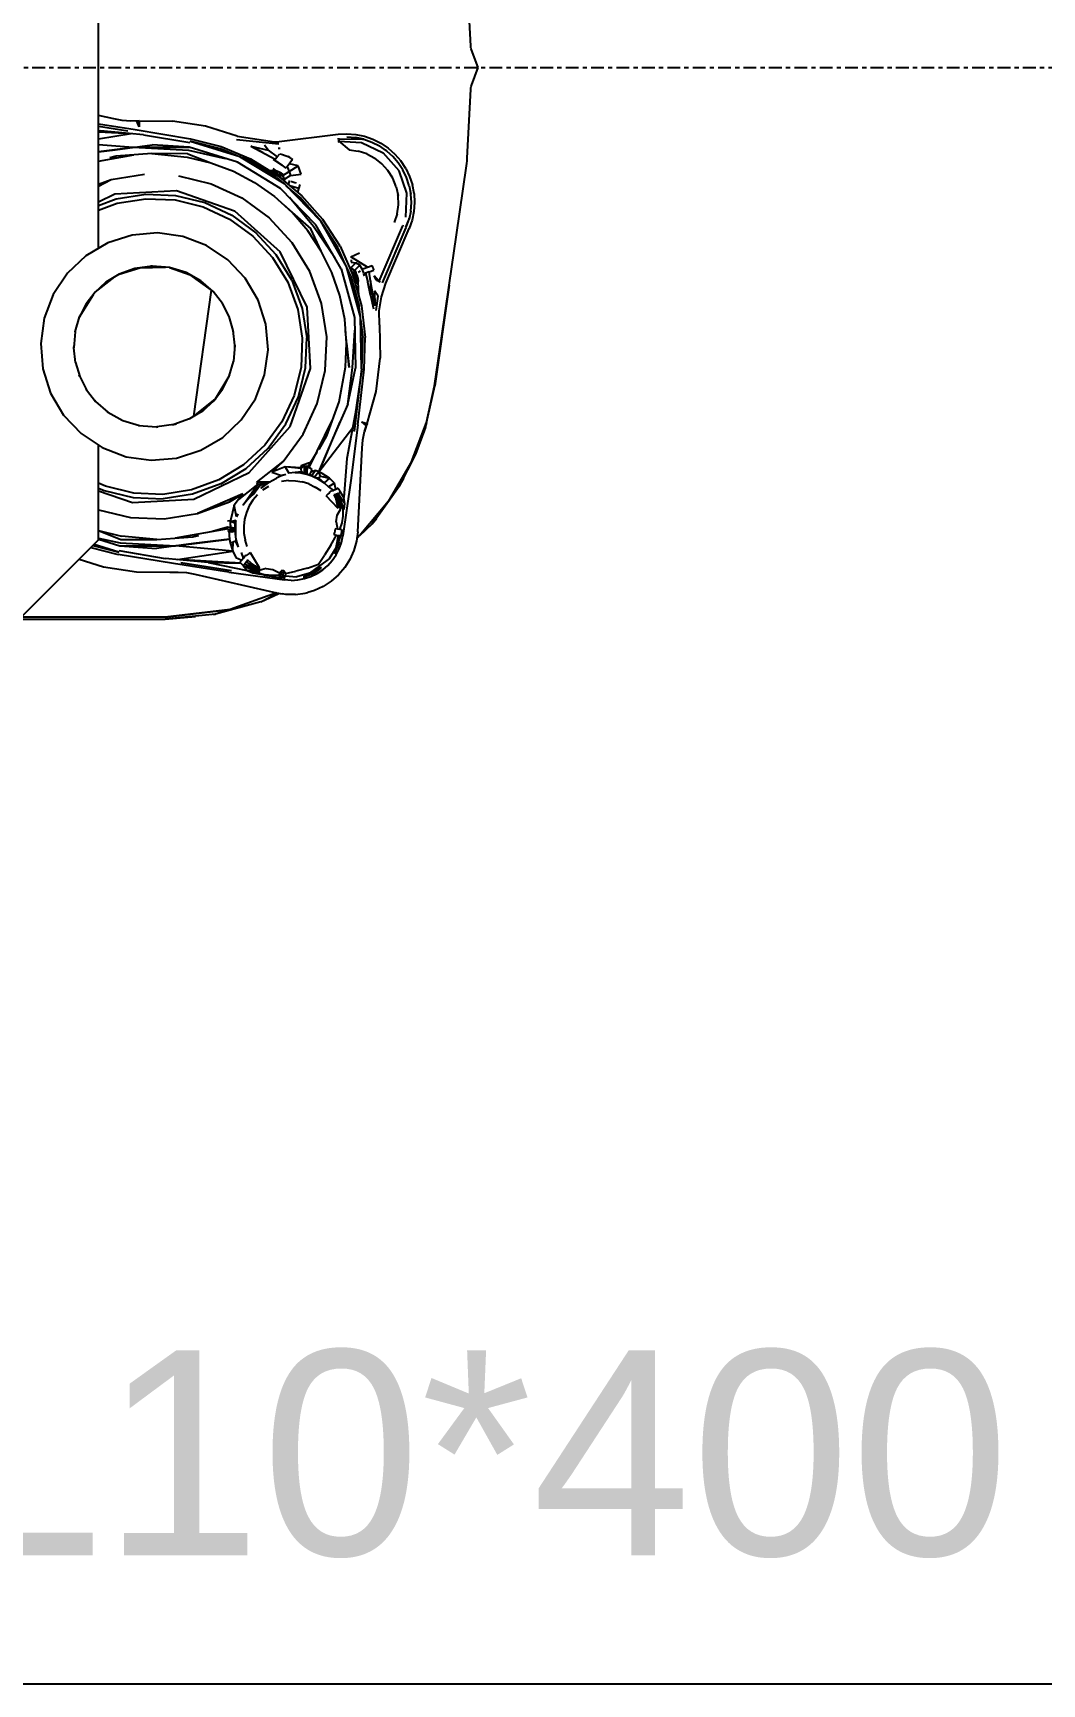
# Model space of a CAD drawing. Header units: millimetres. Extents: x -57554 to 16546, y 2142 to 98430.
# Drawn here: x 8749.9 to 8985, y 19941.4 to 20326.1 of the extents above; entities that cross this region are included whole.
import ezdxf

# ---------------------------------------------------------------- set-up
doc = ezdxf.new("R2010")
doc.units = ezdxf.units.MM
doc.linetypes.add('DXK_LINE_DOT3', pattern=[5.9187, 2.979, -0.9799, 0.9799, -0.9799])
doc.layers.add('S-Z2-A_TEXTUAL_ANNOTATION', color=7, linetype='Continuous')
doc.styles.add('Arial', font='ARIAL.TTF', dxfattribs={"height": 0.2})

msp = doc.modelspace()

# ---------------------------------------------------------------- linework, layer by layer
at = {"color": 2, "linetype": 'Continuous'}
for p, q in [((8765.16, 20275.94), (8765.16, 20360.13)), ((8851.89, 20323.05), (8851.05, 20339.13)), ((8851.92, 20322.75), (8851.89, 20323.05)), ((8851.98, 20322.46), (8851.92, 20322.75)), ((8852.07, 20322.18), (8851.98, 20322.46)), ((8853.58, 20318.04), (8852.07, 20322.18)), ((8852.07, 20313.9), (8853.58, 20318.04)), ((8851.05, 20296.94), (8851.89, 20313.03)), ((8851.89, 20313.03), (8851.92, 20313.32)), ((8851.92, 20313.32), (8851.98, 20313.61)), ((8851.98, 20313.61), (8852.07, 20313.9)), ((8768.74, 20306.08), (8765.16, 20306.9)), ((8765.16, 20304.93), (8773.69, 20303.62)), ((8765.16, 20304.41), (8771.96, 20303.35)), ((8765.16, 20303.41), (8765.59, 20303.32)), ((8765.16, 20303.33), (8765.59, 20303.32)), ((8775.6, 20302.41), (8765.59, 20303.32)), ((8770.67, 20305.73), (8768.74, 20306.08)), ((8772.63, 20305.57), (8770.67, 20305.73)), ((8774.59, 20305.61), (8772.63, 20305.57)), ((8773.69, 20303.62), (8786.57, 20301.47)), ((8774.04, 20305.57), (8774.59, 20305.61)), ((8774.57, 20304.27), (8774.04, 20305.57)), ((8774.59, 20305.61), (8774.57, 20304.27)), ((8774.59, 20305.61), (8782.36, 20305.56)), ((8790.04, 20304.37), (8782.36, 20305.56)), ((8797.46, 20302.07), (8790.04, 20304.37)), ((8765.16, 20303.11), (8772.76, 20302.67)), ((8765.16, 20301.43), (8772.76, 20302.67)), ((8765.16, 20300.15), (8773.2, 20299.47)), ((8769.03, 20298.92), (8777.62, 20300.06)), ((8775.6, 20302.41), (8786.41, 20300.56)), ((8786.22, 20299.47), (8777.62, 20300.06)), ((8798.08, 20297.29), (8786.46, 20300.85)), ((8793.56, 20299.12), (8786.47, 20300.91)), ((8786.57, 20301.47), (8793.74, 20299.66)), ((8793.74, 20299.66), (8800.56, 20296.79)), ((8797.31, 20301.33), (8807.15, 20300.32)), ((8797.46, 20302.07), (8807.18, 20300.57)), ((8803.47, 20298.16), (8800.62, 20299.74)), ((8800.62, 20299.74), (8806.26, 20296.75)), ((8800.62, 20299.74), (8804.69, 20298.79)), ((8804.69, 20298.79), (8803.79, 20299.94)), ((8805.88, 20300.77), (8807.21, 20300.83)), ((8807.21, 20300.83), (8820.94, 20302.51)), ((8820.94, 20302.51), (8823.02, 20302.63)), ((8821.09, 20301.33), (8821.05, 20301.64)), ((8821.05, 20301.64), (8821.06, 20301.51)), ((8821.06, 20301.51), (8821.09, 20301.33)), ((8826.62, 20301.4), (8821.09, 20301.33)), ((8821.11, 20301.11), (8821.14, 20300.9)), ((8821.14, 20300.85), (8821.11, 20301.11)), ((8821.14, 20300.85), (8821.14, 20300.9)), ((8821.14, 20300.9), (8823.51, 20298.88)), ((8821.14, 20300.9), (8826.41, 20300.57)), ((8821.18, 20300.56), (8821.14, 20300.85)), ((8823.01, 20301.89), (8824.99, 20301.74)), ((8823.02, 20302.63), (8825.09, 20302.48)), ((8826.93, 20301.34), (8824.99, 20301.74)), ((8825.09, 20302.48), (8827.12, 20302.05)), ((8826.41, 20300.57), (8831.43, 20298.17)), ((8826.62, 20301.4), (8826.93, 20301.34)), ((8826.93, 20301.34), (8828.8, 20300.68)), ((8827.12, 20302.05), (8829.09, 20301.37)), ((8828.8, 20300.68), (8830.57, 20299.79)), ((8829.09, 20301.37), (8830.94, 20300.43)), ((8832.2, 20298.68), (8830.57, 20299.79)), ((8830.94, 20300.43), (8832.66, 20299.26)), ((8765.16, 20298.47), (8773.2, 20299.47)), ((8765.16, 20298.45), (8769.03, 20298.92)), ((8765.16, 20296.24), (8773.34, 20297.7)), ((8769.23, 20297.4), (8767.76, 20297.06)), ((8768.19, 20297.11), (8769.23, 20297.4)), ((8777.56, 20298.01), (8769.23, 20297.4)), ((8773.22, 20299.47), (8786.22, 20299.47)), ((8773.22, 20299.47), (8786.1, 20298.8)), ((8785.96, 20297.99), (8777.56, 20298.01)), ((8777.56, 20298.01), (8785.82, 20297.18)), ((8785.82, 20297.18), (8791.29, 20295.87)), ((8785.96, 20297.99), (8791.29, 20295.87)), ((8786.1, 20298.8), (8794.68, 20296.87)), ((8797.5, 20296.01), (8786.22, 20299.47)), ((8791.29, 20295.87), (8796.55, 20293.89)), ((8797.47, 20297.48), (8793.56, 20299.12)), ((8807.57, 20289.86), (8797.5, 20296.01)), ((8808.44, 20290.96), (8798.08, 20297.29)), ((8800.3, 20296.29), (8798.44, 20297.07)), ((8806.54, 20292.48), (8800.3, 20296.29)), ((8800.56, 20296.79), (8806.87, 20292.94)), ((8804.69, 20298.79), (8806.77, 20297.23)), ((8805.94, 20296.63), (8806.26, 20296.75)), ((8805.94, 20296.63), (8807.92, 20295.28)), ((8806.63, 20296.18), (8805.94, 20296.63)), ((8806.26, 20296.75), (8806.77, 20297.23)), ((8807.03, 20295.9), (8806.63, 20296.18)), ((8806.77, 20297.23), (8807.37, 20297.99)), ((8807.46, 20295.61), (8807.03, 20295.9)), ((8807.19, 20299.45), (8807.24, 20299.03)), ((8807.23, 20299.13), (8807.19, 20299.45)), ((8807.24, 20299.03), (8807.23, 20299.13)), ((8807.37, 20297.99), (8807.97, 20297.79)), ((8807.97, 20297.79), (8808.63, 20297.57)), ((8808.63, 20297.57), (8809.36, 20297.32)), ((8810.33, 20296.62), (8808.85, 20294.61)), ((8809.68, 20297.09), (8809.36, 20297.32)), ((8811.68, 20295.12), (8809.61, 20295.64)), ((8810.01, 20296.86), (8809.68, 20297.09)), ((8810.01, 20296.86), (8810.33, 20296.62)), ((8823.51, 20298.88), (8825.61, 20298.58)), ((8827.63, 20297.93), (8825.61, 20298.58)), ((8827.63, 20297.93), (8829.5, 20296.93)), ((8831.17, 20295.63), (8829.5, 20296.93)), ((8835.15, 20294.02), (8831.43, 20298.17)), ((8831.95, 20298.85), (8832.2, 20298.68)), ((8832.2, 20298.68), (8833.68, 20297.36)), ((8832.66, 20299.26), (8834.21, 20297.88)), ((8834.98, 20295.86), (8833.68, 20297.36)), ((8834.21, 20297.88), (8835.57, 20296.3)), ((8836.06, 20294.2), (8834.98, 20295.86)), ((8836.71, 20294.56), (8835.57, 20296.3)), ((8850.87, 20295.14), (8850.95, 20295.74)), ((8850.95, 20295.74), (8851.01, 20296.34)), ((8851.01, 20296.34), (8851.05, 20296.94)), ((8765.16, 20290.42), (8768.09, 20291.96)), ((8765.16, 20290.89), (8768.09, 20291.96)), ((8768.09, 20291.96), (8775.87, 20293.18)), ((8783.75, 20292.85), (8791.41, 20291)), ((8796.55, 20293.89), (8801.52, 20291.27)), ((8804.97, 20294.1), (8805.12, 20294.1)), ((8805.09, 20294.02), (8805.12, 20294.1)), ((8805.12, 20294.1), (8805.79, 20294.09)), ((8806.76, 20293.31), (8805.79, 20294.09)), ((8805.79, 20294.09), (8806.46, 20294.09)), ((8806.47, 20294.09), (8805.81, 20294.54)), ((8805.81, 20294.54), (8805.87, 20294.46)), ((8806.46, 20294.09), (8806.76, 20293.31)), ((8806.76, 20293.31), (8806.47, 20294.09)), ((8806.47, 20294.09), (8806.66, 20294.02)), ((8806.54, 20292.48), (8808.08, 20291.18)), ((8806.66, 20294.02), (8806.99, 20293.84)), ((8807.65, 20292.87), (8806.76, 20293.31)), ((8806.76, 20293.31), (8806.77, 20292.99)), ((8806.77, 20292.99), (8806.76, 20293.31)), ((8806.87, 20292.94), (8812.53, 20288.18)), ((8806.99, 20293.84), (8807.41, 20293.51)), ((8806.99, 20293.84), (8807.48, 20293.54)), ((8807.16, 20293.79), (8807.8, 20293.33)), ((8807.48, 20293.54), (8807.16, 20293.79)), ((8807.24, 20293.65), (8807.2, 20293.71)), ((8807.28, 20293.66), (8807.41, 20293.51)), ((8807.37, 20293.68), (8808.01, 20293.21)), ((8807.41, 20293.51), (8807.48, 20293.54)), ((8807.41, 20293.51), (8807.65, 20292.87)), ((8807.46, 20295.61), (8807.92, 20295.28)), ((8807.92, 20295.28), (8807.46, 20295.61)), ((8807.47, 20292.43), (8807.6, 20292.41)), ((8807.48, 20293.54), (8807.8, 20293.33)), ((8807.6, 20292.41), (8807.56, 20292.35)), ((8807.59, 20292.33), (8807.65, 20292.87)), ((8807.59, 20292.33), (8807.6, 20292.41)), ((8807.6, 20292.41), (8807.65, 20292.87)), ((8807.8, 20293.33), (8807.65, 20292.87)), ((8807.65, 20292.87), (8807.91, 20293.26)), ((8807.8, 20293.33), (8807.91, 20293.26)), ((8807.91, 20293.26), (8807.97, 20293.22)), ((8808.23, 20295.06), (8807.92, 20295.28)), ((8808.39, 20291.97), (8807.97, 20293.22)), ((8807.97, 20293.22), (8808.38, 20291.83)), ((8808.04, 20293.03), (8808.01, 20293.21)), ((8808.07, 20292.94), (8809.53, 20293.86)), ((8808.54, 20294.84), (8808.23, 20295.06)), ((8808.39, 20291.97), (8808.36, 20291.68)), ((8808.36, 20291.68), (8808.38, 20291.83)), ((8808.38, 20291.83), (8808.39, 20291.97)), ((8809.85, 20292.9), (8808.39, 20291.97)), ((8808.85, 20294.61), (8808.54, 20294.84)), ((8809.08, 20294.91), (8809.53, 20293.86)), ((8809.53, 20293.86), (8811.68, 20295.12)), ((8809.53, 20293.86), (8809.85, 20292.9)), ((8809.85, 20292.9), (8812.33, 20293.2)), ((8812.33, 20293.2), (8811.68, 20295.12)), ((8832.58, 20294.05), (8831.17, 20295.63)), ((8833.71, 20292.26), (8832.58, 20294.05)), ((8833.71, 20292.26), (8833.29, 20292.92)), ((8834.5, 20290.29), (8833.71, 20292.26)), ((8837.01, 20288.77), (8835.15, 20294.02)), ((8836.06, 20294.2), (8835.89, 20294.46)), ((8836.92, 20292.41), (8836.06, 20294.2)), ((8836.71, 20294.56), (8837.61, 20292.69)), ((8837.54, 20290.53), (8836.92, 20292.41)), ((8837.61, 20292.69), (8838.26, 20290.72)), ((8848.56, 20279.07), (8850.87, 20295.14)), ((8765.16, 20286.77), (8768.96, 20288.61)), ((8768.96, 20288.61), (8783.27, 20289.42)), ((8769.25, 20287.45), (8776.14, 20288.52)), ((8776.14, 20288.52), (8783.1, 20288.23)), ((8783.1, 20288.23), (8789.87, 20286.59)), ((8783.27, 20289.42), (8796.8, 20284.69)), ((8791.41, 20291), (8798.56, 20287.68)), ((8801.52, 20291.27), (8806.12, 20288.04)), ((8810.28, 20284.27), (8806.12, 20288.04)), ((8815.79, 20281.4), (8807.57, 20289.86)), ((8816.91, 20282.24), (8808.44, 20290.96)), ((8812.13, 20287.77), (8808.89, 20290.5)), ((8809.42, 20290.79), (8809.7, 20291.72)), ((8809.42, 20290.79), (8809.7, 20291.72)), ((8809.71, 20290.55), (8811.79, 20289.95)), ((8810.04, 20291.59), (8810.21, 20291.52)), ((8810.21, 20291.52), (8810.41, 20291.45)), ((8810.41, 20291.45), (8810.64, 20291.36)), ((8810.64, 20291.36), (8810.89, 20291.27)), ((8810.89, 20291.27), (8811.16, 20291.16)), ((8812.04, 20290.83), (8811.52, 20289.02)), ((8817.41, 20282.62), (8812.53, 20288.18)), ((8834.5, 20290.29), (8834.94, 20288.22)), ((8834.94, 20288.22), (8834.89, 20288.46)), ((8835.01, 20286.1), (8834.94, 20288.22)), ((8836.71, 20283.21), (8837.01, 20288.77)), ((8837.54, 20290.53), (8837.91, 20288.59)), ((8837.91, 20288.59), (8837.86, 20288.89)), ((8838.03, 20286.61), (8837.91, 20288.59)), ((8838.65, 20288.68), (8838.26, 20290.72)), ((8838.65, 20288.68), (8838.77, 20286.6)), ((8765.16, 20285.95), (8769.25, 20287.45)), ((8765.16, 20284.84), (8769.52, 20286.44)), ((8769.52, 20286.44), (8776.2, 20287.48)), ((8776.2, 20287.48), (8782.96, 20287.2)), ((8782.96, 20287.2), (8789.53, 20285.61)), ((8789.53, 20285.61), (8795.66, 20282.76)), ((8789.87, 20286.59), (8796.19, 20283.66)), ((8796.8, 20284.69), (8807.5, 20275.15)), ((8798.56, 20287.68), (8804.93, 20283.03)), ((8814.59, 20280.49), (8808.2, 20286.16)), ((8815.25, 20280.99), (8809.62, 20287.74)), ((8810.28, 20284.27), (8814.59, 20280.49)), ((8813.94, 20280), (8810.28, 20284.27)), ((8816.96, 20282.28), (8812.13, 20287.77)), ((8834.72, 20284.01), (8835.01, 20286.1)), ((8837.88, 20284.63), (8837.48, 20282.69)), ((8837.88, 20284.63), (8838.03, 20286.61)), ((8838.61, 20284.53), (8838.19, 20282.49)), ((8838.77, 20286.6), (8838.61, 20284.53)), ((8795.66, 20282.76), (8801.13, 20278.78)), ((8796.19, 20283.66), (8801.82, 20279.55)), ((8810.27, 20277.23), (8804.93, 20283.03)), ((8817.03, 20275.31), (8814.59, 20280.49)), ((8820.19, 20273.72), (8815.25, 20280.99)), ((8821.66, 20271.16), (8815.79, 20281.4)), ((8822.95, 20271.7), (8816.91, 20282.24)), ((8820.91, 20276.13), (8816.96, 20282.28)), ((8821.41, 20276.4), (8817.41, 20282.62)), ((8835.97, 20281.18), (8830.48, 20268.28)), ((8831.34, 20267.91), (8836.82, 20280.82)), ((8832.1, 20267.8), (8837.51, 20280.53)), ((8834.72, 20284.01), (8834.06, 20281.99)), ((8835.97, 20281.18), (8836.01, 20281.16)), ((8836.2, 20281.08), (8835.97, 20281.18)), ((8836.01, 20281.16), (8836.2, 20281.08)), ((8837.54, 20283), (8836.78, 20280.84)), ((8836.78, 20280.84), (8837.48, 20282.69)), ((8837.48, 20282.69), (8837.54, 20283)), ((8838.19, 20282.49), (8837.51, 20280.53)), ((8767.32, 20277.22), (8762.21, 20274.2)), ((8772.97, 20279.02), (8767.32, 20277.22)), ((8778.88, 20279.53), (8772.97, 20279.02)), ((8784.76, 20278.7), (8778.88, 20279.53)), ((8790.3, 20276.59), (8784.76, 20278.7)), ((8795.24, 20273.29), (8790.3, 20276.59)), ((8801.13, 20278.78), (8805.71, 20273.8)), ((8806.54, 20274.43), (8801.82, 20279.55)), ((8814.37, 20270.51), (8810.27, 20277.23)), ((8817.03, 20275.31), (8813.94, 20280)), ((8821.41, 20276.4), (8824.42, 20269.64)), ((8846.86, 20267.31), (8848.56, 20279.07)), ((8762.21, 20274.2), (8757.9, 20270.12)), ((8799.32, 20268.99), (8795.24, 20273.29)), ((8805.71, 20273.8), (8809.23, 20268.03)), ((8810.17, 20268.48), (8806.54, 20274.43)), ((8813.72, 20262.24), (8807.5, 20275.15)), ((8819.51, 20270.27), (8817.03, 20275.31)), ((8822.64, 20272.25), (8820.91, 20276.13)), ((8825.09, 20272.56), (8823.91, 20271.37)), ((8823.93, 20273.97), (8825.94, 20274.91)), ((8827.78, 20271.54), (8823.93, 20273.97)), ((8823.98, 20273.25), (8824, 20273.06)), ((8824, 20273.06), (8824.01, 20272.92)), ((8824.01, 20272.92), (8824.02, 20272.8)), ((8824.02, 20272.8), (8824.03, 20272.73)), ((8824.03, 20272.73), (8825.09, 20272.56)), ((8826, 20271.99), (8825.09, 20272.56)), ((8757.9, 20270.12), (8754.6, 20265.19)), ((8764.33, 20265.7), (8768.97, 20269.3)), ((8769.95, 20269.9), (8766.87, 20268.01)), ((8769.78, 20269.81), (8769.95, 20269.9)), ((8769.95, 20269.9), (8774.73, 20271.38)), ((8773.6, 20271.23), (8769.95, 20269.9)), ((8769.95, 20269.9), (8770.14, 20269.98)), ((8773.09, 20271.05), (8773.46, 20271.18)), ((8777.6, 20271.78), (8773.6, 20271.23)), ((8773.6, 20271.23), (8773.97, 20271.29)), ((8774.73, 20271.38), (8780.76, 20271.53)), ((8777.6, 20271.78), (8777.32, 20271.76)), ((8777.71, 20271.78), (8777.6, 20271.78)), ((8780.76, 20271.53), (8777.6, 20271.78)), ((8781.64, 20271.46), (8780.76, 20271.53)), ((8781.64, 20271.46), (8781.88, 20271.4)), ((8781.64, 20271.46), (8786.5, 20269.73)), ((8785.53, 20270.28), (8781.64, 20271.46)), ((8785.53, 20270.28), (8785.87, 20270.1)), ((8789, 20268.33), (8785.53, 20270.28)), ((8791.49, 20266.16), (8786.5, 20269.73)), ((8802.34, 20263.88), (8799.32, 20268.99)), ((8817.08, 20263.1), (8814.37, 20270.51)), ((8821.34, 20264.96), (8819.51, 20270.27)), ((8821.66, 20271.16), (8824.79, 20259.79)), ((8826.19, 20259.99), (8822.95, 20271.7)), ((8823.89, 20269.45), (8823.07, 20271.29)), ((8823.62, 20271.43), (8823.91, 20271.37)), ((8823.63, 20271.43), (8823.78, 20271.39)), ((8823.78, 20271.39), (8823.91, 20271.37)), ((8823.78, 20271.39), (8825, 20270.63)), ((8823.89, 20269.45), (8825.83, 20262.4)), ((8823.91, 20271.37), (8825, 20270.63)), ((8824.04, 20270.5), (8824.09, 20270.49)), ((8824.04, 20270.5), (8824.58, 20270.41)), ((8824.09, 20270.49), (8824.08, 20270.4)), ((8824.09, 20270.49), (8824.58, 20270.41)), ((8825.54, 20268.93), (8824.09, 20270.49)), ((8824.42, 20269.64), (8826.39, 20262.51)), ((8824.45, 20269.53), (8824.75, 20269.44)), ((8824.45, 20269.53), (8824.75, 20269.44)), ((8824.58, 20270.41), (8825.02, 20270.55)), ((8824.58, 20270.41), (8825.06, 20270.43)), ((8824.58, 20270.41), (8825.54, 20268.93)), ((8824.58, 20270.41), (8825.33, 20269.68)), ((8826, 20271.99), (8824.75, 20270.79)), ((8824.75, 20269.44), (8825.42, 20268.93)), ((8825.24, 20268.29), (8824.75, 20269.44)), ((8825.2, 20270.03), (8824.96, 20270.43)), ((8825.19, 20270.07), (8824.99, 20270.43)), ((8825.27, 20269.92), (8825, 20270.66)), ((8825.02, 20270.55), (8825, 20270.63)), ((8825.06, 20270.43), (8825.02, 20270.55)), ((8825.33, 20269.68), (8825.06, 20270.43)), ((8825.42, 20268.93), (8825.24, 20268.29)), ((8825.33, 20269.68), (8825.54, 20268.93)), ((8825.67, 20268.18), (8825.42, 20268.93)), ((8825.54, 20268.93), (8825.65, 20268.42)), ((8825.75, 20270.32), (8826.18, 20270.71)), ((8826.58, 20271.09), (8826, 20271.99)), ((8826.58, 20271.09), (8826.93, 20271.22)), ((8826.71, 20270.73), (8826.58, 20271.09)), ((8826.84, 20270.37), (8826.71, 20270.73)), ((8826.97, 20270), (8826.84, 20270.37)), ((8826.93, 20271.22), (8827.78, 20271.54)), ((8827.32, 20270.13), (8826.97, 20270.01)), ((8826.97, 20270.01), (8827.13, 20269.54)), ((8827.13, 20269.54), (8826.97, 20270.01)), ((8828.18, 20270.43), (8827.32, 20270.13)), ((8827.32, 20270.13), (8827.92, 20268.01)), ((8827.78, 20271.54), (8828.92, 20271.96)), ((8828.18, 20270.43), (8829.32, 20270.82)), ((8828.53, 20268.36), (8828.18, 20270.43)), ((8829.06, 20271.58), (8828.92, 20271.96)), ((8829.19, 20271.2), (8829.06, 20271.58)), ((8829.32, 20270.82), (8829.19, 20271.2)), ((8829.93, 20268.51), (8829.39, 20269.49)), ((8829.39, 20269.49), (8830.39, 20268.32)), ((8830.48, 20268.28), (8829.39, 20269.49)), ((8754.6, 20265.19), (8752.49, 20259.64)), ((8760.72, 20259.95), (8763.95, 20265.21)), ((8764.33, 20265.7), (8762.26, 20262.98)), ((8764.33, 20265.7), (8764.16, 20265.51)), ((8764.33, 20265.7), (8766.87, 20268.01)), ((8764.45, 20265.83), (8764.33, 20265.7)), ((8766.56, 20267.74), (8766.87, 20268.01)), ((8766.87, 20268.01), (8767.22, 20268.24)), ((8787.34, 20236.78), (8791.49, 20266.16)), ((8789, 20268.33), (8789.12, 20268.24)), ((8791.85, 20265.84), (8789, 20268.33)), ((8791.85, 20265.84), (8791.49, 20266.16)), ((8792.06, 20265.59), (8791.85, 20265.84)), ((8793.99, 20263.08), (8791.85, 20265.84)), ((8809.23, 20268.03), (8811.56, 20261.68)), ((8810.17, 20268.48), (8812.56, 20261.94)), ((8822.5, 20259.46), (8821.34, 20264.96)), ((8824.98, 20267.63), (8825.06, 20267.64)), ((8825.01, 20267.5), (8825.06, 20267.64)), ((8825.24, 20268.29), (8825.06, 20267.64)), ((8825.65, 20268.42), (8825.55, 20268.53)), ((8825.65, 20268.42), (8825.67, 20268.18)), ((8825.77, 20264.77), (8825.66, 20268.18)), ((8825.77, 20264.75), (8825.67, 20268.18)), ((8828.49, 20265), (8827.92, 20268.01)), ((8828.53, 20268.36), (8828.49, 20265)), ((8828.49, 20265), (8829.22, 20261.85)), ((8829.52, 20262.53), (8828.53, 20268.36)), ((8830.3, 20264.76), (8829.44, 20266.01)), ((8829.44, 20266.01), (8829.52, 20262.53)), ((8829.93, 20268.51), (8830.39, 20268.32)), ((8830.39, 20268.32), (8830.48, 20268.28)), ((8830.39, 20268.32), (8830.77, 20268.16)), ((8830.48, 20268.28), (8830.77, 20268.16)), ((8831.06, 20264.66), (8832.1, 20267.8)), ((8846.86, 20267.31), (8843.5, 20243.91)), ((8845.14, 20255.57), (8846.86, 20267.31)), ((8762.26, 20262.98), (8760.72, 20259.95)), ((8762.26, 20262.98), (8762.46, 20263.27)), ((8794.07, 20262.94), (8793.99, 20263.08)), ((8795.55, 20260.03), (8793.99, 20263.08)), ((8804.14, 20258.22), (8802.34, 20263.88)), ((8811.56, 20261.68), (8812.6, 20254.99)), ((8812.56, 20261.94), (8813.64, 20255.05)), ((8814.54, 20247.92), (8813.72, 20262.24)), ((8818.3, 20255.32), (8817.08, 20263.1)), ((8826.07, 20260.4), (8825.83, 20262.4)), ((8826.39, 20262.51), (8827.27, 20255.17)), ((8829.8, 20261.47), (8830.3, 20264.76)), ((8830.56, 20261.39), (8831.06, 20264.66)), ((8830.6, 20258.08), (8830.56, 20261.39)), ((8752.49, 20259.64), (8751.66, 20253.76)), ((8759.73, 20256.5), (8760.72, 20259.95)), ((8760.61, 20259.6), (8760.72, 20259.95)), ((8795.69, 20259.62), (8795.55, 20260.03)), ((8796.53, 20256.77), (8795.55, 20260.03)), ((8804.64, 20252.31), (8804.14, 20258.22)), ((8822.95, 20253.86), (8822.5, 20259.46)), ((8824.79, 20259.79), (8825.01, 20247.99)), ((8826.41, 20247.84), (8826.19, 20259.99)), ((8826.2, 20259.35), (8826.7, 20255.14)), ((8830.6, 20258.08), (8830.78, 20250.31)), ((8751.66, 20253.76), (8752.17, 20247.85)), ((8759.73, 20256.5), (8759.41, 20252.72)), ((8759.73, 20256.5), (8759.79, 20256.79)), ((8796.57, 20256.51), (8796.53, 20256.77)), ((8796.9, 20253.35), (8796.53, 20256.77)), ((8796.9, 20253.35), (8796.58, 20249.57)), ((8796.87, 20252.81), (8796.9, 20253.35)), ((8812.6, 20254.99), (8812.32, 20248.24)), ((8813.35, 20248.09), (8813.64, 20255.05)), ((8817.97, 20247.44), (8818.3, 20255.32)), ((8822.7, 20248.24), (8822.95, 20253.86)), ((8823.52, 20248.15), (8822.72, 20256.66)), ((8822.95, 20253.86), (8823.52, 20248.15)), ((8824.33, 20248.07), (8824.85, 20256.84)), ((8826.47, 20247.84), (8826.7, 20255.14)), ((8827.03, 20247.78), (8827.27, 20255.17)), ((8843.42, 20243.9), (8845.14, 20255.57)), ((8759.41, 20252.72), (8759.44, 20253.26)), ((8759.78, 20249.31), (8759.41, 20252.72)), ((8759.78, 20249.31), (8759.74, 20249.57)), ((8795.58, 20246.13), (8796.58, 20249.57)), ((8796.52, 20249.29), (8796.58, 20249.57)), ((8803.82, 20246.43), (8804.64, 20252.31)), ((8829.8, 20242.6), (8830.78, 20250.31)), ((8752.17, 20247.85), (8753.97, 20242.2)), ((8759.78, 20249.31), (8760.76, 20246.05)), ((8760.76, 20246.05), (8760.62, 20246.45)), ((8760.76, 20246.05), (8761.16, 20245.26)), ((8760.76, 20246.05), (8762.32, 20242.99)), ((8792.36, 20240.87), (8795.58, 20246.13)), ((8794.05, 20243.09), (8795.58, 20246.13)), ((8795.58, 20246.13), (8795.7, 20246.47)), ((8801.71, 20240.89), (8803.82, 20246.43)), ((8809.81, 20234.39), (8814.54, 20247.92)), ((8812.32, 20248.24), (8810.73, 20241.66)), ((8811.71, 20241.32), (8813.35, 20248.09)), ((8816.11, 20239.78), (8817.97, 20247.44)), ((8821.23, 20240.14), (8822.7, 20248.24)), ((8823.23, 20239.63), (8824.33, 20248.07)), ((8823.23, 20239.63), (8825.01, 20247.99)), ((8824.81, 20233.21), (8826.47, 20247.84)), ((8826.47, 20247.84), (8824.97, 20237.3)), ((8825.55, 20234.81), (8827.03, 20247.78)), ((8753.97, 20242.2), (8756.99, 20237.09)), ((8762.32, 20242.99), (8762.24, 20243.13)), ((8762.32, 20242.99), (8764.46, 20240.23)), ((8791.98, 20240.37), (8794.05, 20243.09)), ((8793.85, 20242.81), (8794.05, 20243.09)), ((8827.71, 20235.12), (8829.8, 20242.6)), ((8841.32, 20234.29), (8843.48, 20243.9)), ((8841.54, 20235.38), (8843.46, 20243.9)), ((8841.54, 20235.38), (8843.42, 20243.9)), ((8843.15, 20242.51), (8843.48, 20243.9)), ((8843.65, 20245.44), (8843.5, 20243.91)), ((8843.5, 20243.91), (8843.57, 20244.9)), ((8843.52, 20244.24), (8843.5, 20243.91)), ((8843.57, 20244.9), (8843.52, 20244.24)), ((8764.46, 20240.23), (8764.24, 20240.49)), ((8764.46, 20240.23), (8767.3, 20237.75)), ((8789.44, 20238.06), (8786.36, 20236.18)), ((8787.34, 20236.78), (8792.36, 20240.87)), ((8789.09, 20237.84), (8789.44, 20238.06)), ((8789.44, 20238.06), (8791.98, 20240.37)), ((8789.44, 20238.06), (8789.75, 20238.33)), ((8791.86, 20240.25), (8791.98, 20240.37)), ((8791.98, 20240.37), (8792.36, 20240.87)), ((8791.98, 20240.37), (8792.14, 20240.57)), ((8798.41, 20235.95), (8801.71, 20240.89)), ((8810.73, 20241.66), (8807.88, 20235.53)), ((8808.78, 20235), (8811.71, 20241.32)), ((8812.8, 20232.63), (8816.11, 20239.78)), ((8818.35, 20232.27), (8821.23, 20240.14)), ((8823.23, 20239.63), (8819.76, 20231.66)), ((8756.99, 20237.09), (8761.07, 20232.78)), ((8767.19, 20237.83), (8767.3, 20237.75)), ((8767.3, 20237.75), (8770.78, 20235.8)), ((8770.44, 20235.97), (8770.78, 20235.8)), ((8770.78, 20235.8), (8774.67, 20234.61)), ((8774.42, 20234.67), (8774.67, 20234.61)), ((8774.67, 20234.61), (8775.55, 20234.54)), ((8775.55, 20234.54), (8778.71, 20234.3)), ((8778.6, 20234.29), (8778.71, 20234.3)), ((8782.71, 20234.85), (8778.71, 20234.3)), ((8778.71, 20234.3), (8778.99, 20234.32)), ((8782.34, 20234.78), (8782.71, 20234.85)), ((8786.36, 20236.18), (8782.71, 20234.85)), ((8782.84, 20234.9), (8783.22, 20235.02)), ((8786.36, 20236.18), (8786.16, 20236.09)), ((8786.53, 20236.27), (8786.36, 20236.18)), ((8794.1, 20231.87), (8798.41, 20235.95)), ((8800.26, 20223.7), (8809.81, 20234.39)), ((8807.88, 20235.53), (8803.89, 20230.06)), ((8804.67, 20229.37), (8808.78, 20235)), ((8814.24, 20224.84), (8819.76, 20236.1)), ((8816.45, 20223.81), (8821.42, 20235.48)), ((8816.45, 20223.81), (8824.37, 20234.16)), ((8824.97, 20237.3), (8823.01, 20226.98)), ((8825.55, 20234.81), (8823.9, 20221.86)), ((8826.41, 20235.47), (8827.51, 20234.6)), ((8826.41, 20235.47), (8827.71, 20235.12)), ((8827.13, 20233.24), (8827.71, 20235.12)), ((8827.51, 20234.6), (8827.13, 20233.24)), ((8827.71, 20235.12), (8827.51, 20234.6)), ((8838.03, 20226.19), (8841.54, 20235.38)), ((8841.32, 20234.29), (8839.01, 20228)), ((8841.54, 20235.38), (8840.82, 20232.93)), ((8761.07, 20232.78), (8766.01, 20229.49)), ((8788.99, 20228.86), (8794.1, 20231.87)), ((8808.15, 20226.26), (8812.8, 20232.63)), ((8819.76, 20231.66), (8816.45, 20223.81)), ((8816.58, 20229.06), (8818.35, 20232.27)), ((8826.54, 20229.36), (8826.74, 20231.32)), ((8826.74, 20231.32), (8827.13, 20233.24)), ((8839.01, 20228), (8840.63, 20232.27)), ((8765.16, 20208.03), (8765.16, 20230.05)), ((8766.01, 20229.49), (8771.55, 20227.37)), ((8771.55, 20227.37), (8777.43, 20226.55)), ((8777.43, 20226.55), (8783.34, 20227.05)), ((8783.34, 20227.05), (8788.99, 20228.86)), ((8803.89, 20230.06), (8798.92, 20225.48)), ((8799.54, 20224.65), (8804.67, 20229.37)), ((8816.01, 20228.45), (8813.92, 20225.04)), ((8823.01, 20226.98), (8822.32, 20217.84)), ((8825.52, 20209.9), (8826.54, 20229.36)), ((8839.01, 20228), (8835.17, 20220.48)), ((8787.35, 20217.47), (8800.26, 20223.7)), ((8798.92, 20225.48), (8793.14, 20221.96)), ((8793.6, 20221.02), (8799.54, 20224.65)), ((8801.99, 20221.4), (8808.15, 20226.26)), ((8808.15, 20226.26), (8805.51, 20223.8)), ((8808.6, 20224.98), (8805.51, 20223.8)), ((8805.51, 20223.8), (8807.8, 20222.97)), ((8808, 20223.06), (8806.58, 20222.4)), ((8807.8, 20222.97), (8808, 20223.06)), ((8808, 20223.06), (8808.75, 20223.32)), ((8808, 20223.06), (8808.2, 20223.13)), ((8808.2, 20223.13), (8808.75, 20223.32)), ((8812.25, 20224.79), (8808.6, 20224.98)), ((8812.38, 20224.59), (8808.6, 20224.98)), ((8808.6, 20224.98), (8809.51, 20223.52)), ((8812.47, 20223.88), (8809.51, 20223.52)), ((8810.99, 20223.69), (8811.84, 20223.66)), ((8812.72, 20223.53), (8811.84, 20223.66)), ((8811.84, 20223.66), (8813.22, 20223.41)), ((8812.25, 20224.79), (8812.51, 20225.43)), ((8812.38, 20224.59), (8812.25, 20224.79)), ((8812.38, 20224.59), (8812.51, 20225.43)), ((8812.99, 20225.31), (8812.38, 20224.59)), ((8812.47, 20223.88), (8812.38, 20224.59)), ((8813.15, 20223.45), (8812.47, 20223.88)), ((8812.75, 20223.53), (8812.47, 20223.88)), ((8812.51, 20225.43), (8814.56, 20226.08)), ((8812.51, 20225.43), (8812.99, 20225.31)), ((8812.75, 20223.53), (8813.15, 20223.45)), ((8813.22, 20223.41), (8812.75, 20223.53)), ((8812.99, 20225.31), (8813.15, 20223.45)), ((8812.99, 20225.31), (8813.46, 20225.18)), ((8813.15, 20223.45), (8813.55, 20223.36)), ((8813.22, 20223.41), (8813.91, 20223.23)), ((8813.92, 20225.04), (8813.46, 20225.18)), ((8813.73, 20224.25), (8813.46, 20225.18)), ((8813.46, 20225.18), (8813.55, 20223.36)), ((8813.46, 20225.18), (8813.89, 20225.04)), ((8813.55, 20223.36), (8813.74, 20223.59)), ((8813.55, 20223.36), (8813.93, 20223.25)), ((8813.73, 20224.25), (8813.92, 20225.04)), ((8813.74, 20223.59), (8813.73, 20224.25)), ((8813.93, 20223.25), (8813.74, 20223.59)), ((8813.91, 20223.23), (8815.05, 20222.82)), ((8813.92, 20225.04), (8814.24, 20224.84)), ((8814.39, 20223.33), (8814.19, 20223.17)), ((8814.19, 20223.17), (8814.84, 20222.93)), ((8814.58, 20224.63), (8814.24, 20224.84)), ((8814.65, 20223.78), (8814.39, 20223.33)), ((8814.39, 20223.33), (8814.84, 20222.93)), ((8814.91, 20224.41), (8814.58, 20224.63)), ((8814.65, 20223.78), (8814.91, 20224.41)), ((8815.67, 20224.14), (8814.65, 20223.78)), ((8815.67, 20224.14), (8814.84, 20222.93)), ((8814.84, 20222.93), (8815.49, 20222.64)), ((8815.05, 20222.82), (8816.14, 20222.31)), ((8816.45, 20223.81), (8815.49, 20222.64)), ((8815.49, 20222.64), (8816.43, 20222.41)), ((8815.49, 20222.64), (8816.14, 20222.31)), ((8816.45, 20223.81), (8815.67, 20224.14)), ((8816.83, 20222.82), (8816.43, 20222.41)), ((8816.83, 20222.82), (8816.45, 20223.81)), ((8817.23, 20223.44), (8816.45, 20223.81)), ((8816.83, 20222.82), (8818.95, 20222.34)), ((8818.95, 20222.34), (8817.23, 20223.44)), ((8838.03, 20226.19), (8832.71, 20217.03)), ((8766.78, 20220.47), (8765.16, 20221.22)), ((8765.16, 20220.07), (8766.44, 20219.48)), ((8765.16, 20219.41), (8773.04, 20216.66)), ((8766.44, 20219.48), (8773.21, 20217.84)), ((8773.35, 20218.87), (8766.78, 20220.47)), ((8780.11, 20218.59), (8773.35, 20218.87)), ((8786.79, 20219.64), (8780.11, 20218.59)), ((8793.14, 20221.96), (8786.79, 20219.64)), ((8793.6, 20221.02), (8787.05, 20218.63)), ((8798.76, 20218.72), (8788.22, 20214.11)), ((8795.62, 20216.82), (8798.76, 20218.72)), ((8798.76, 20218.72), (8796.75, 20216.06)), ((8802.29, 20221.01), (8797.78, 20217.43)), ((8798.89, 20216.23), (8802.29, 20221.01)), ((8802.63, 20220.56), (8798.89, 20216.23)), ((8801.23, 20218.66), (8802.63, 20220.56)), ((8804.91, 20221.41), (8801.99, 20221.4)), ((8802.01, 20221.38), (8802.29, 20221.01)), ((8802.29, 20221.01), (8802.01, 20221.38)), ((8802.29, 20221.01), (8804.91, 20221.41)), ((8804.91, 20221.41), (8802.63, 20220.56)), ((8804.91, 20221.41), (8802.97, 20220.1)), ((8802.97, 20220.1), (8803.07, 20220.14)), ((8804.91, 20221.41), (8802.99, 20220.07)), ((8803.07, 20220.14), (8804.91, 20221.41)), ((8804.74, 20220.46), (8803.37, 20219.58)), ((8804.91, 20221.41), (8806.58, 20222.4)), ((8809.39, 20221.79), (8807.78, 20221.58)), ((8809.39, 20221.79), (8811.02, 20221.77)), ((8811.02, 20221.77), (8812.62, 20221.51)), ((8814.17, 20221.02), (8812.62, 20221.51)), ((8814.17, 20221.02), (8815.63, 20220.3)), ((8816.98, 20219.39), (8815.63, 20220.3)), ((8817.69, 20221.29), (8816.14, 20222.31)), ((8816.14, 20222.31), (8816.27, 20222.24)), ((8816.27, 20222.24), (8817.69, 20221.29)), ((8816.43, 20222.41), (8817.69, 20221.29)), ((8818.95, 20222.34), (8817.69, 20221.29)), ((8817.69, 20221.29), (8818.7, 20220.33)), ((8818.63, 20218.71), (8818.4, 20218.5)), ((8818.85, 20218.91), (8818.63, 20218.71)), ((8820.16, 20221.2), (8818.7, 20220.33)), ((8818.7, 20220.33), (8819.86, 20219.51)), ((8819.04, 20219.1), (8818.85, 20218.91)), ((8820.16, 20221.2), (8818.95, 20222.34)), ((8819.22, 20219.26), (8819.04, 20219.1)), ((8819.37, 20219.4), (8819.22, 20219.26)), ((8819.41, 20219.41), (8819.86, 20219.51)), ((8819.86, 20219.51), (8819.41, 20219.41)), ((8820.43, 20219.75), (8819.86, 20219.51)), ((8820.43, 20219.75), (8820.16, 20221.2)), ((8820.96, 20220.07), (8820.43, 20219.75)), ((8821, 20218.81), (8820.46, 20218.6)), ((8821.16, 20219.74), (8820.96, 20220.07)), ((8821, 20218.81), (8821.5, 20219.09)), ((8822.4, 20215.08), (8821, 20218.81)), ((8821, 20218.81), (8822.53, 20216.44)), ((8822.12, 20215.13), (8821, 20218.81)), ((8821.34, 20219.41), (8821.16, 20219.74)), ((8821.5, 20219.09), (8821.34, 20219.41)), ((8822.32, 20217.84), (8821.5, 20219.09)), ((8823.9, 20221.86), (8822.08, 20208.94)), ((8832.71, 20217.03), (8835.17, 20220.48)), ((8835.17, 20220.48), (8836.24, 20222.36)), ((8765.16, 20215.02), (8772.56, 20213.22)), ((8773.04, 20216.66), (8787.35, 20217.47)), ((8773.21, 20217.84), (8780.17, 20217.55)), ((8787.05, 20218.63), (8780.17, 20217.55)), ((8788.22, 20214.11), (8795.62, 20216.82)), ((8796.75, 20216.06), (8795.91, 20212.48)), ((8797.31, 20213.33), (8796.75, 20216.06)), ((8798.74, 20216.06), (8798.89, 20216.23)), ((8798.74, 20216.06), (8798.89, 20216.23)), ((8800.23, 20215.89), (8799.58, 20214.4)), ((8799.87, 20217.36), (8801.23, 20218.66)), ((8801.09, 20217.27), (8800.23, 20215.89)), ((8802.15, 20218.5), (8801.09, 20217.27)), ((8818.4, 20218.5), (8818.17, 20218.28)), ((8820.95, 20215.3), (8818.17, 20218.28)), ((8820.46, 20218.6), (8819.97, 20218.49)), ((8819.97, 20218.49), (8820.48, 20217.46)), ((8820.46, 20218.6), (8822.12, 20215.13)), ((8820.46, 20218.6), (8820.78, 20216.35)), ((8821.6, 20215.2), (8820.46, 20218.6)), ((8820.46, 20218.6), (8820.48, 20217.46)), ((8820.78, 20216.35), (8820.48, 20217.46)), ((8820.73, 20213.76), (8821.6, 20215.2)), ((8820.95, 20215.3), (8820.78, 20216.35)), ((8820.78, 20216.35), (8821.6, 20215.2)), ((8822.16, 20213.53), (8822.12, 20215.13)), ((8822.53, 20216.44), (8822.32, 20217.84)), ((8822.4, 20215.08), (8822.53, 20216.44)), ((8832.71, 20217.03), (8825.89, 20208.85)), ((8829.97, 20213.24), (8832.71, 20217.03)), ((8772.56, 20213.22), (8780.43, 20212.89)), ((8780.43, 20212.89), (8788.22, 20214.11)), ((8795.21, 20210.94), (8795.94, 20211.01)), ((8795.22, 20212.4), (8795.91, 20212.48)), ((8795.91, 20211.96), (8795.9, 20212.45)), ((8795.9, 20212.32), (8796.07, 20212.29)), ((8796.07, 20212.29), (8795.91, 20212.48)), ((8795.92, 20211.48), (8795.91, 20211.96)), ((8795.93, 20211.26), (8795.92, 20211.48)), ((8795.94, 20211.01), (8795.93, 20211.26)), ((8797.11, 20212.51), (8796.07, 20212.29)), ((8796.07, 20212.29), (8796.73, 20212.01)), ((8796.73, 20212.01), (8797.11, 20212.51)), ((8796.73, 20212.01), (8796.98, 20211.65)), ((8796.95, 20210.45), (8797.11, 20212.51)), ((8796.98, 20211.65), (8796.95, 20210.45)), ((8796.95, 20210.45), (8796.99, 20211.64)), ((8796.98, 20211.65), (8797.11, 20212.51)), ((8797.11, 20212.51), (8796.99, 20211.64)), ((8797.03, 20209.25), (8797.11, 20212.51)), ((8797.11, 20208.78), (8797.11, 20212.51)), ((8797.57, 20214.04), (8797.31, 20213.33)), ((8797.31, 20213.33), (8797.5, 20213.84)), ((8797.5, 20213.84), (8797.57, 20214.04)), ((8799.15, 20212.83), (8798.96, 20211.21)), ((8798.96, 20211.21), (8799, 20209.59)), ((8799.58, 20214.4), (8799.15, 20212.83)), ((8820.49, 20212.19), (8820.73, 20213.76)), ((8820.49, 20212.19), (8820.85, 20210.5)), ((8821.35, 20210.42), (8821.91, 20211.96)), ((8821.91, 20211.96), (8822.16, 20213.53)), ((8828.88, 20211.74), (8825.89, 20208.85)), ((8830.08, 20213.4), (8828.88, 20211.74)), ((8828.88, 20211.74), (8829.96, 20213.04)), ((8765.16, 20208.03), (8675.16, 20118.03)), ((8765.16, 20210.17), (8770.48, 20208.89)), ((8765.16, 20210.15), (8770.34, 20208.09)), ((8765.16, 20208.41), (8770.2, 20207.28)), ((8765.16, 20208.12), (8770.09, 20206.61)), ((8770.2, 20207.28), (8783.09, 20206.6)), ((8770.34, 20208.09), (8778.75, 20208.07)), ((8778.75, 20208.07), (8770.48, 20208.89)), ((8787.28, 20207.16), (8778.68, 20206.01)), ((8778.75, 20208.07), (8787.08, 20208.68)), ((8795.32, 20210.57), (8782.97, 20208.38)), ((8783.11, 20206.6), (8795.69, 20208.17)), ((8787.08, 20208.68), (8788.54, 20209.01)), ((8787.08, 20208.68), (8788.11, 20208.97)), ((8795.69, 20208.17), (8787.28, 20207.16)), ((8795.21, 20210.94), (8791.37, 20209.87)), ((8796.02, 20210.9), (8795.21, 20210.94)), ((8795.43, 20210.19), (8795.32, 20210.57)), ((8796.02, 20210.9), (8795.43, 20210.19)), ((8795.43, 20210.19), (8796.66, 20210.71)), ((8796.93, 20210.25), (8795.43, 20210.19)), ((8796.73, 20210.02), (8795.43, 20210.19)), ((8795.43, 20210.19), (8796.22, 20209.89)), ((8795.54, 20209.81), (8795.43, 20210.19)), ((8796.22, 20209.89), (8795.54, 20209.81)), ((8795.54, 20209.81), (8795.59, 20209)), ((8795.59, 20209), (8795.69, 20208.17)), ((8795.69, 20208.17), (8795.84, 20207.32)), ((8795.84, 20207.32), (8796.54, 20207.53)), ((8795.84, 20207.32), (8796.4, 20205.39)), ((8796.66, 20210.71), (8796.02, 20210.9)), ((8796.22, 20209.89), (8796.73, 20210.02)), ((8796.4, 20205.39), (8796.54, 20207.53)), ((8796.54, 20207.53), (8797.04, 20207.8)), ((8796.92, 20210.44), (8796.66, 20210.71)), ((8796.93, 20210.25), (8796.66, 20210.71)), ((8796.73, 20210.02), (8796.93, 20210.25)), ((8796.73, 20210.02), (8796.93, 20210.16)), ((8796.92, 20210.35), (8796.92, 20210.44)), ((8796.93, 20210.25), (8796.92, 20210.35)), ((8796.93, 20210.16), (8796.93, 20210.25)), ((8797.03, 20209.25), (8796.95, 20210.45)), ((8797.11, 20208.78), (8797.03, 20209.25)), ((8797.04, 20207.8), (8797.27, 20207.85)), ((8797.78, 20206.26), (8797.04, 20207.8)), ((8797.22, 20208.06), (8797.11, 20208.78)), ((8797.27, 20207.85), (8797.22, 20208.06)), ((8797.78, 20206.26), (8797.22, 20208.06)), ((8799, 20209.59), (8799.29, 20207.99)), ((8799.8, 20206.44), (8799.29, 20207.99)), ((8819.28, 20206.75), (8820.61, 20209.11)), ((8820.02, 20209.21), (8820.1, 20209.66)), ((8820.02, 20209.21), (8820.61, 20209.11)), ((8820.09, 20204.75), (8821.6, 20209.01)), ((8820.18, 20210.13), (8820.1, 20209.66)), ((8820.25, 20210.59), (8820.18, 20210.13)), ((8820.85, 20210.5), (8820.25, 20210.59)), ((8820.51, 20206.2), (8821.09, 20209.02)), ((8821.41, 20208.97), (8820.51, 20206.2)), ((8820.61, 20209.11), (8821.09, 20209.02)), ((8821.35, 20210.42), (8820.85, 20210.5)), ((8820.85, 20206.26), (8821.32, 20207.64)), ((8821.09, 20209.02), (8821.41, 20208.97)), ((8821.22, 20205.91), (8821.75, 20207.39)), ((8821.66, 20210.38), (8821.35, 20210.42)), ((8821.5, 20208.98), (8821.41, 20208.97)), ((8821.5, 20208.98), (8821.57, 20208.99)), ((8821.67, 20209.48), (8821.6, 20209.01)), ((8821.66, 20210.38), (8821.73, 20210.37)), ((8821.74, 20209.94), (8821.67, 20209.48)), ((8821.8, 20210.38), (8821.74, 20209.94)), ((8821.75, 20207.39), (8822.08, 20208.94)), ((8825.24, 20207.66), (8824.64, 20205.5)), ((8825.52, 20209.9), (8825.24, 20207.66)), ((8825.33, 20208.37), (8825.89, 20208.85)), ((8825.33, 20208.37), (8825.89, 20208.85)), ((8825.34, 20208.34), (8825.89, 20208.85)), ((8760.59, 20203.47), (8766.27, 20201.7)), ((8763.34, 20206.22), (8769.74, 20204.61)), ((8763.81, 20206.69), (8769.84, 20205.16)), ((8764.11, 20206.98), (8769.85, 20205.22)), ((8782.61, 20202.46), (8769.74, 20204.61)), ((8769.9, 20205.52), (8780.7, 20203.66)), ((8770.09, 20206.61), (8783.09, 20206.6)), ((8770.09, 20206.61), (8778.68, 20206.01)), ((8790.71, 20202.75), (8780.7, 20203.66)), ((8796.4, 20205.39), (8783.11, 20206.6)), ((8783.55, 20203.4), (8796.4, 20205.39)), ((8798.27, 20202.56), (8783.55, 20203.4)), ((8796.4, 20205.39), (8797.17, 20203.91)), ((8797.17, 20203.91), (8798.5, 20203.23)), ((8798.89, 20203.7), (8798.43, 20205.05)), ((8798.89, 20203.7), (8798.5, 20203.23)), ((8799.12, 20204.14), (8798.89, 20203.7)), ((8799.3, 20204.25), (8799.13, 20204.15)), ((8799.51, 20204.38), (8799.3, 20204.25)), ((8799.74, 20204.51), (8799.51, 20204.38)), ((8799.84, 20203.32), (8799.59, 20202.88)), ((8799.99, 20204.67), (8799.74, 20204.51)), ((8800.69, 20202.54), (8799.84, 20203.32)), ((8800.26, 20204.83), (8799.99, 20204.67)), ((8800.53, 20204.99), (8800.26, 20204.83)), ((8802.64, 20201.49), (8800.53, 20204.99)), ((8816.38, 20202.31), (8817.82, 20204.4)), ((8818.84, 20203.56), (8816.65, 20201.95)), ((8819.28, 20206.75), (8817.82, 20204.4)), ((8820.51, 20206.2), (8818.84, 20203.56)), ((8819.61, 20203.2), (8820.5, 20204.5)), ((8820.09, 20204.75), (8820.19, 20204.9)), ((8820.19, 20204.9), (8820.85, 20206.26)), ((8820.5, 20204.5), (8821.22, 20205.91)), ((8823.73, 20203.44), (8822.53, 20201.53)), ((8824.64, 20205.5), (8823.73, 20203.44)), ((8766.27, 20201.7), (8773.95, 20200.51)), ((8773.95, 20200.51), (8781.72, 20200.47)), ((8781.72, 20200.47), (8783.68, 20200.5)), ((8795.51, 20200.47), (8782.61, 20202.46)), ((8783.68, 20200.5), (8785.64, 20200.35)), ((8784.35, 20202.72), (8796.12, 20200.89)), ((8785.64, 20200.35), (8787.57, 20200)), ((8787.57, 20200), (8806.57, 20195.61)), ((8790.71, 20202.75), (8798.27, 20202.56)), ((8790.71, 20202.75), (8799.81, 20200.88)), ((8795.51, 20200.47), (8808.44, 20198.66)), ((8798.5, 20203.23), (8798.04, 20202.8)), ((8798.04, 20202.8), (8798.27, 20202.56)), ((8798.27, 20202.56), (8798.54, 20202.3)), ((8798.54, 20202.3), (8798.84, 20202.01)), ((8799.24, 20202.42), (8798.84, 20202.01)), ((8798.84, 20202.01), (8802.48, 20200.33)), ((8798.84, 20202.01), (8799.81, 20200.88)), ((8799.59, 20202.88), (8799.24, 20202.42)), ((8799.24, 20202.42), (8802.55, 20200.85)), ((8799.24, 20202.42), (8802.48, 20200.33)), ((8802.55, 20200.85), (8799.59, 20202.88)), ((8802.48, 20200.33), (8799.81, 20200.88)), ((8799.81, 20200.88), (8801.1, 20200.3)), ((8801.67, 20201.95), (8800.69, 20202.54)), ((8800.69, 20202.54), (8802.55, 20200.85)), ((8801.1, 20200.3), (8802.44, 20200.04)), ((8802.55, 20200.85), (8801.67, 20201.95)), ((8801.67, 20201.95), (8802.64, 20201.49)), ((8802.48, 20200.33), (8802.44, 20200.04)), ((8802.44, 20200.04), (8804, 20199.85)), ((8802.55, 20200.85), (8802.48, 20200.33)), ((8802.48, 20200.33), (8804, 20199.85)), ((8802.55, 20200.85), (8802.64, 20201.49)), ((8804.17, 20201.29), (8802.55, 20200.85)), ((8804.04, 20199.74), (8803.64, 20199.8)), ((8803.64, 20199.8), (8807.13, 20199.32)), ((8805.58, 20199.65), (8804, 20199.85)), ((8804.45, 20199.68), (8804.04, 20199.74)), ((8804.17, 20201.29), (8805.75, 20201.08)), ((8804.89, 20199.62), (8804.45, 20199.68)), ((8808.44, 20198.66), (8804.89, 20199.62)), ((8807.21, 20199.77), (8805.58, 20199.65)), ((8805.75, 20201.08), (8807.27, 20200.27)), ((8807.15, 20199.39), (8807.17, 20199.46)), ((8807.17, 20199.46), (8807.63, 20199.41)), ((8807.27, 20200.27), (8807.21, 20199.77)), ((8807.21, 20199.77), (8807.63, 20199.41)), ((8807.82, 20200.82), (8807.27, 20200.27)), ((8807.63, 20199.41), (8807.82, 20200.82)), ((8808.29, 20200.76), (8807.82, 20200.82)), ((8808.1, 20199.36), (8808.29, 20200.76)), ((8808.63, 20199.63), (8808.1, 20199.36)), ((8808.68, 20200.12), (8808.29, 20200.76)), ((8808.68, 20200.12), (8808.63, 20199.63)), ((8808.63, 20199.63), (8811.31, 20199.38)), ((8808.68, 20200.12), (8811.14, 20200.73)), ((8813.81, 20201.43), (8811.14, 20200.73)), ((8814.31, 20200.21), (8811.31, 20199.38)), ((8817.05, 20201.42), (8813.01, 20199.41)), ((8813.01, 20199.41), (8815.74, 20200.5)), ((8813.01, 20199.41), (8814.31, 20199.83)), ((8813.13, 20198.95), (8814.63, 20199.45)), ((8813.81, 20201.43), (8816.38, 20202.31)), ((8816.65, 20201.95), (8814.31, 20200.21)), ((8814.31, 20200.21), (8816.86, 20201.68)), ((8814.31, 20199.83), (8815.74, 20200.5)), ((8814.63, 20199.45), (8816.05, 20200.14)), ((8815.74, 20200.5), (8817.05, 20201.42)), ((8816.05, 20200.14), (8817.37, 20201)), ((8816.97, 20201.52), (8816.86, 20201.68)), ((8817.05, 20201.42), (8816.97, 20201.52)), ((8817.37, 20201), (8818.56, 20202.03)), ((8818.56, 20202.03), (8819.61, 20203.2)), ((8821.07, 20199.82), (8819.37, 20198.34)), ((8822.53, 20201.53), (8821.07, 20199.82)), ((8806.61, 20195.61), (8795.81, 20191.79)), ((8806.57, 20195.61), (8807.9, 20195.41)), ((8807.63, 20199.41), (8808.1, 20199.36)), ((8808.1, 20199.36), (8808.59, 20199.31)), ((8808.44, 20198.66), (8808.5, 20199.13)), ((8810.01, 20198.55), (8808.44, 20198.66)), ((8808.53, 20199.16), (8808.56, 20199.22)), ((8808.56, 20199.22), (8808.59, 20199.31)), ((8810.01, 20198.55), (8811.59, 20198.65)), ((8811.59, 20198.65), (8813.13, 20198.95)), ((8812.83, 20199.36), (8813.01, 20199.41)), ((8813.27, 20195.56), (8813.92, 20195.74)), ((8815.43, 20196.18), (8813.92, 20195.74)), ((8817.48, 20197.12), (8815.43, 20196.18)), ((8819.37, 20198.34), (8817.48, 20197.12)), ((8795.81, 20191.79), (8780.65, 20189.96)), ((8791.79, 20191.31), (8795.81, 20191.79)), ((8802.93, 20193.57), (8792.42, 20190.64)), ((8795.81, 20191.79), (8792.42, 20190.64)), ((8802.93, 20193.57), (8806.84, 20195.55)), ((8802.93, 20193.57), (8807.13, 20195.53)), ((8808.79, 20195.27), (8807.9, 20195.41)), ((8811.04, 20195.25), (8808.79, 20195.27)), ((8811.04, 20195.25), (8813.27, 20195.56)), ((8746.66, 20189.54), (8780.65, 20189.54)), ((8780.65, 20189.96), (8747.08, 20189.96)), ((8780.65, 20189.96), (8791.79, 20191.31)), ((8792.42, 20190.64), (8780.65, 20189.54)), ((8780.65, 20189.54), (8787.71, 20190.17)), ((8791.92, 20190.59), (8792.42, 20190.64))]:
    msp.add_line(p, q, dxfattribs=at)
at = {"color": 1, "linetype": 'DXK_LINE_DOT3'}
msp.add_line((-6934.85, 20318.04), (15065.15, 20318.04), dxfattribs=at)
at = {"layer": 'S-Z2-A_TEXTUAL_ANNOTATION'}
msp.add_line((8654.39, 19941.36), (9229.59, 19941.36), dxfattribs=at)

# ---------------------------------------------------------------- wipeouts: each hides what was drawn before it
msp.add_wipeout([(8977.12, 19971.36), (8977.12, 20021.36), (8684.39, 20021.36), (8684.39, 19971.36)]).dxf.layer = 'S-Z2-A_TEXTUAL_ANNOTATION'

# ---------------------------------------------------------------- next in the draw order: texts
at = {"layer": 'S-Z2-A_TEXTUAL_ANNOTATION', "style": 'Arial'}
msp.add_text('PL10*400', height=47.754, dxfattribs=at).set_placement((8684.39, 19971.36))

doc.saveas('drawing.dxf')
